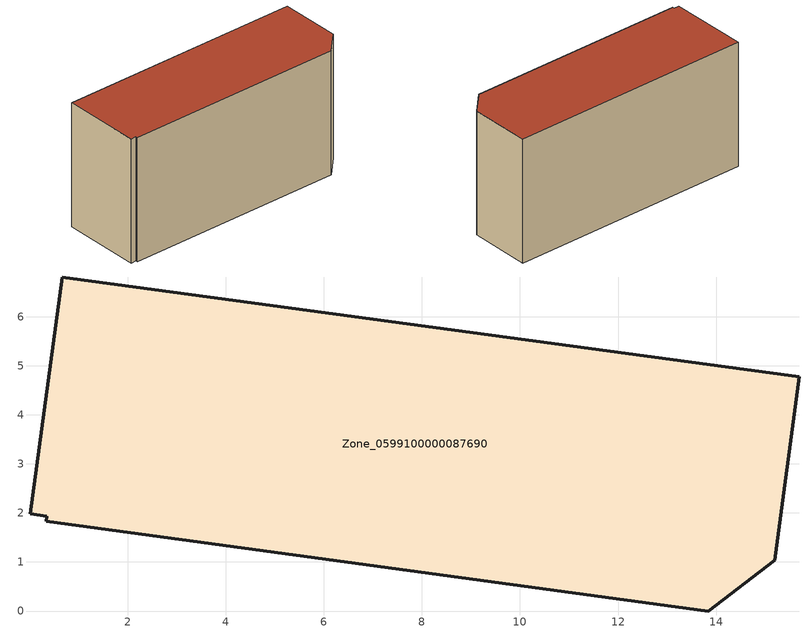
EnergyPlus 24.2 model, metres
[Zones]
Zone_0599100000087690
 floor ground (C_G): 15.2,1.03 13.84,0 0.34,1.83 0.35,1.94 0.01,1.98 0.67,6.81 15.7,4.78 z0
 wall outside (C_F): 13.84,0 15.2,1.03 15.7,4.78 0.67,6.81 0.01,1.98 0.35,1.94 0.34,1.83 13.84,0 z0:7.75
 roof outside (C_R): 0.67,6.81 0.01,1.98 0.35,1.94 0.34,1.83 13.84,0 15.2,1.03 15.7,4.78 z7.75
[BUILDING]
Pand.0599100000087690: North Axis=0; Terrain=City; Loads Convergence Tolerance Value=0.04; Temperature Convergence Tolerance Value=0.4; Solar Distribution=FullExterior; Maximum Number of Warmup Days=25; Minimum Number of Warmup Days=1
[Site:Location]
Rotterdam.The.Hague.AP_ZH_NLD Design_Conditions: Latitude=51.96; Longitude=4.45; Time Zone=1; Elevation=-4.5
[SITE:GROUNDTEMPERATURE:BUILDINGSURFACE]
18, 18, 18, 18, 18, 18, 18, 18, 18, 18, 18, 18
[MATERIAL] Thermal Absorptance=0.9; Solar Absorptance=0.7; Visible Absorptance=0.7
Name | Roughness | Thickness | Conductivity | Density | Specific Heat
G.TC.1946 | MediumSmooth | 0.15 | 1 | 540 | 1210
F.TC.1946 | Rough | 0.3 | 0.857143 | 1920 | 840
R.TC.1946 | MediumRough | 0.2 | 0.909091 | 1500 | 1000
[CONSTRUCTION]
C_G: G.TC.1946
C_F: F.TC.1946
C_R: R.TC.1946
[ZONE]
Zone_0599100000087690: Type=1; Multiplier=1; Ceiling Height=Autocalculate; Volume=Autocalculate; Floor Area=autocalculate; Part of Total Floor Area=Yes
[ZONEINFILTRATION:DESIGNFLOWRATE]
Infil_Zone_0599100000087690: Zone or ZoneList or Space or SpaceList=Zone_0599100000087690; Schedule=AlwaysOn; Design Flow Rate Calculation Method=Flow/Area; Flow Rate per Floor Area=0.003; Constant Term Coefficient=1; Temperature Term Coefficient=0; Velocity Term Coefficient=0; Velocity Squared Term Coefficient=0
[HVACTEMPLATE:ZONE:IDEALLOADSAIRSYSTEM]
Zone_0599100000087690: Maximum Heating Supply Air Temperature=50; Minimum Cooling Supply Air Temperature=13; Maximum Heating Supply Air Humidity Ratio=0.0156; Minimum Cooling Supply Air Humidity Ratio=0.0077; Heating Limit=NoLimit; Cooling Limit=NoLimit; Dehumidification Control Type=ConstantSensibleHeatRatio; Cooling Sensible Heat Ratio=0.7; Dehumidification Setpoint=60; Humidification Control Type=None; Humidification Setpoint=30; Outdoor Air Method=None; Outdoor Air Flow Rate per Person=0.00944; Outdoor Air Flow Rate per Zone Floor Area=0; Outdoor Air Flow Rate per Zone=0; Demand Controlled Ventilation Type=None; Outdoor Air Economizer Type=NoEconomizer; Heat Recovery Type=None; Sensible Heat Recovery Effectiveness=0.7; Latent Heat Recovery Effectiveness=0.65
[ZONECONTROL:THERMOSTAT]
ThermostatControl_Zone_0599100000087690: Zone or ZoneList=Zone_0599100000087690; Control Type Schedule=DualSetpointControlType; Control 1=Thermostat_Zone_0599100000087690; Temperature Difference Between Cutout And Setpoint=0
[THERMOSTATSETPOINT:DUALSETPOINT]
Thermostat_Zone_0599100000087690: Heating Setpoint Temperature Schedule=HeatingSetpoint_Zone_0599100000087690; Cooling Setpoint Temperature Schedule=CoolingSetpoint_Zone_0599100000087690
[SCHEDULE:COMPACT]
HeatingSetpoint_Zone_0599100000087690: Through: 12/31, For: AllDays, Until: 24:00, 21
CoolingSetpoint_Zone_0599100000087690: Through: 12/31, For: AllDays, Until: 24:00, 24
DualSetpointControlType: Through: 12/31, For: AllDays, Until: 24:00, 4
AlwaysOn: Through: 12/31, For: AllDays, Until: 24:00, 1
